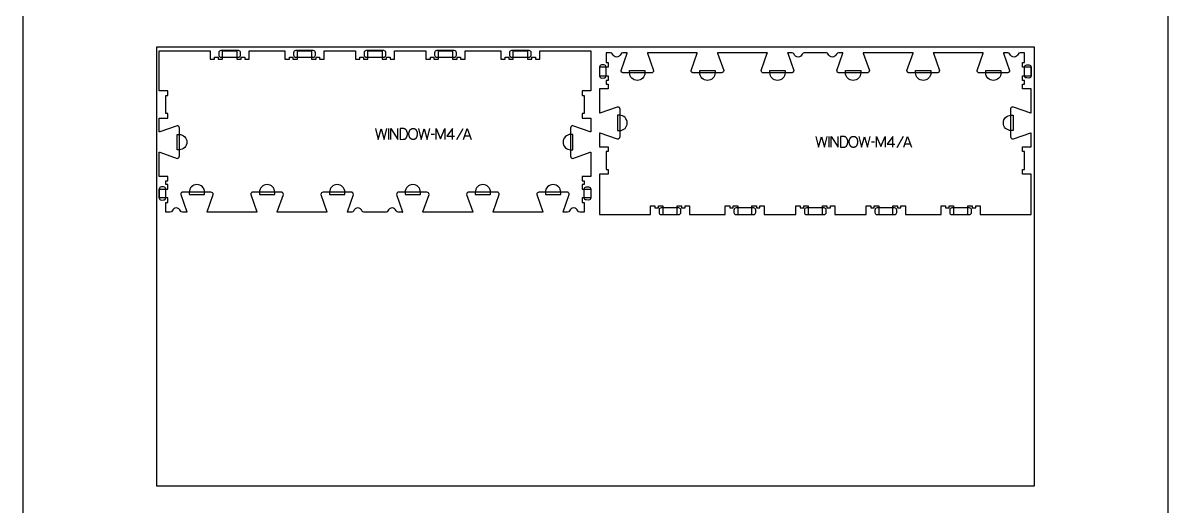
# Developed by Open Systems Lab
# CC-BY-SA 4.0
# Model space of a CAD drawing. Extents: x 0 to 4485, y 0 to 8771.
# Drawn here: x 0 to 3183, y 2387 to 3731 of the extents above; entities that cross this region are included whole.
import ezdxf

# ---------------------------------------------------------------- set-up
doc = ezdxf.new("R2010")
doc.units = 0
for name, color, linetype in [('0_SHEET_SPRUCEPLY_2440X122', 1, 'CONTINUOUS'), ('1_ANYTOOL_1MMDEEP_LABELS_S', 2, 'CONTINUOUS'), ('4_ANYTOOL_CUTTHROUGH_OUTSI', 5, 'CONTINUOUS'), ('5_ANYTOOL_HALF_MILL_9MM_IN', 3, 'CONTINUOUS'), ('DONOTCUT', 7, 'CONTINUOUS')]:
    doc.layers.add(name, color=color, linetype=linetype)

msp = doc.modelspace()

# ---------------------------------------------------------------- linework, layer by layer
at = {"layer": '0_SHEET_SPRUCEPLY_2440X122'}
msp.add_lwpolyline([(371.7, 3662.6), (371.7, 2442.6), (2811.7, 2442.6), (2811.7, 3662.6)], close=True, dxfattribs=at)
at = {"layer": '1_ANYTOOL_1MMDEEP_LABELS_S', "color": 2}
for points in [[(980, 3436.6), (987.7, 3406.6), (996.1, 3435.7), (1004.6, 3406.6), (1012.1, 3436.6)], [(1016.5, 3436.6), (1016.5, 3406.6)], [(1022.5, 3406.6), (1022.5, 3436.6), (1042.6, 3406.6), (1042.6, 3436.6)], [(1099.4, 3436.6), (1107.1, 3406.6), (1115.5, 3435.7), (1124, 3406.6), (1131.5, 3436.6)], [(1143.7, 3420.5), (1135, 3420.4)], [(1148.9, 3406.6), (1148.9, 3436.6), (1160.9, 3408.3), (1172.9, 3436.5), (1172.9, 3406.6)], [(1194.4, 3406.6), (1194.5, 3436.7), (1178.5, 3415.3)], [(1178.5, 3415.3), (1200.2, 3415.3)], [(1222.6, 3436.2), (1205.5, 3405.4)], [(1224.4, 3406.6), (1235.2, 3436.6), (1246.3, 3406.6)], [(1227.8, 3416.2), (1242.7, 3416.2)], [(2204, 3414.7), (2211.7, 3384.7), (2220.1, 3413.8), (2228.6, 3384.7), (2236.1, 3414.7)], [(2240.5, 3414.7), (2240.5, 3384.7)], [(2246.5, 3384.7), (2246.5, 3414.7), (2266.6, 3384.7), (2266.6, 3414.7)], [(2323.4, 3414.7), (2331.1, 3384.7), (2339.5, 3413.8), (2348, 3384.7), (2355.5, 3414.7)], [(2372.9, 3384.7), (2372.9, 3414.7), (2384.9, 3386.3), (2396.9, 3414.6), (2396.9, 3384.7)], [(2418.4, 3384.7), (2418.5, 3414.7), (2402.5, 3393.3)], [(2446.6, 3414.2), (2429.5, 3383.4)], [(2448.4, 3384.7), (2459.2, 3414.7), (2470.3, 3384.7)], [(2367.7, 3398.6), (2359, 3398.5)], [(2402.5, 3393.3), (2424.2, 3393.3)], [(2451.8, 3394.2), (2466.7, 3394.2)]]:
    msp.add_lwpolyline(points, dxfattribs=at)
for points in [[(1048.6, 3436.6), (1048.6, 3406.6), (1057.1, 3406.7), (1057.5, 3406.7), (1057.9, 3406.7), (1058.3, 3406.8), (1058.7, 3406.8), (1059.1, 3406.9), (1059.5, 3406.9), (1059.8, 3407), (1060.2, 3407.1), (1060.5, 3407.1), (1060.9, 3407.2), (1061.2, 3407.3), (1061.5, 3407.5), (1061.9, 3407.6), (1062, 3407.7), (1062.2, 3407.7), (1062.3, 3407.8), (1062.5, 3407.9), (1062.6, 3407.9), (1062.8, 3408), (1062.9, 3408.1), (1063.1, 3408.2), (1063.2, 3408.3), (1063.3, 3408.3), (1063.5, 3408.4), (1063.6, 3408.5), (1063.7, 3408.6), (1063.9, 3408.7), (1064, 3408.8), (1064.1, 3408.9), (1064.2, 3409), (1064.4, 3409.1), (1064.5, 3409.2), (1064.6, 3409.3), (1064.7, 3409.5), (1064.8, 3409.6), (1064.9, 3409.7), (1065.1, 3409.8), (1065.2, 3409.9), (1065.3, 3410.1), (1065.4, 3410.2), (1065.5, 3410.3), (1065.6, 3410.4), (1065.7, 3410.6), (1065.8, 3410.7), (1065.9, 3410.8), (1066, 3411.1), (1066.2, 3411.4), (1066.4, 3411.7), (1066.7, 3412.3), (1067, 3413), (1067.3, 3413.6), (1067.5, 3414.2), (1067.8, 3414.9), (1068, 3415.5), (1068.2, 3416.2), (1068.3, 3416.8), (1068.5, 3417.5), (1068.6, 3418.2), (1068.7, 3418.9), (1068.8, 3419.5), (1068.9, 3420.2), (1069, 3420.9), (1069, 3421.6), (1069, 3422.3), (1069, 3422.9), (1069, 3423.5), (1068.9, 3424.1), (1068.8, 3424.7), (1068.8, 3425.2), (1068.7, 3425.5), (1068.7, 3425.8), (1068.6, 3426.1), (1068.5, 3426.4), (1068.5, 3426.6), (1068.4, 3426.9), (1068.3, 3427.2), (1068.2, 3427.5), (1068.1, 3427.7), (1068, 3428), (1067.9, 3428.3), (1067.8, 3428.6), (1067.7, 3428.8), (1067.6, 3429.1), (1067.4, 3429.6), (1067.1, 3430.1), (1066.8, 3430.6), (1066.5, 3431.1), (1066.3, 3431.5), (1066.1, 3431.7), (1065.9, 3432), (1065.7, 3432.3), (1065.5, 3432.6), (1065.3, 3432.8), (1065.1, 3433.1), (1064.9, 3433.3), (1064.6, 3433.6), (1064.4, 3433.8), (1064.2, 3434), (1064, 3434.2), (1063.7, 3434.4), (1063.5, 3434.6), (1063.2, 3434.8), (1063, 3434.9), (1062.7, 3435.1), (1062.5, 3435.2), (1062.2, 3435.4), (1062, 3435.5), (1061.7, 3435.6), (1061.5, 3435.7), (1061.2, 3435.8), (1060.9, 3435.9), (1060.6, 3436), (1060.4, 3436.1), (1060.1, 3436.2), (1059.8, 3436.2), (1059.5, 3436.3), (1059.2, 3436.3), (1058.9, 3436.3), (1058.6, 3436.4), (1056.2, 3436.5), (1053.7, 3436.5), (1051.2, 3436.6)], [(1085.1, 3437), (1085.4, 3437), (1085.8, 3437), (1086.2, 3436.9), (1086.5, 3436.9), (1086.7, 3436.9), (1086.9, 3436.8), (1087, 3436.8), (1087.2, 3436.8), (1087.4, 3436.7), (1087.5, 3436.7), (1087.7, 3436.6), (1087.8, 3436.6), (1088, 3436.6), (1088.2, 3436.5), (1088.3, 3436.5), (1088.5, 3436.4), (1088.6, 3436.3), (1088.8, 3436.3), (1088.9, 3436.2), (1089.1, 3436.1), (1089.2, 3436.1), (1089.4, 3436), (1089.5, 3435.9), (1089.6, 3435.8), (1089.8, 3435.8), (1089.9, 3435.7), (1090, 3435.6), (1090.2, 3435.5), (1090.4, 3435.3), (1090.7, 3435.1), (1090.9, 3434.9), (1091.2, 3434.7), (1091.4, 3434.5), (1091.6, 3434.3), (1091.9, 3434), (1092.1, 3433.8), (1092.3, 3433.6), (1092.5, 3433.3), (1092.7, 3433.1), (1092.9, 3432.8), (1093.1, 3432.6), (1093.3, 3432.3), (1093.5, 3432), (1093.6, 3431.7), (1093.8, 3431.5), (1094, 3431.2), (1094.1, 3430.9), (1094.3, 3430.6), (1094.4, 3430.3), (1094.5, 3430), (1094.7, 3429.7), (1094.8, 3429.4), (1094.9, 3429), (1095, 3428.7), (1095.1, 3428.4), (1095.2, 3428.1), (1095.3, 3427.7), (1095.4, 3427.4), (1095.5, 3427.1), (1095.6, 3426.7), (1095.7, 3426), (1095.9, 3425.4), (1096, 3424.7), (1096.1, 3424), (1096.1, 3423.4), (1096.2, 3422.7), (1096.2, 3422.1), (1096.2, 3421.5), (1096.2, 3420.8), (1096.2, 3420.2), (1096.1, 3419.5), (1096, 3418.9), (1095.9, 3418.3), (1095.8, 3417.6), (1095.7, 3417), (1095.5, 3416.4), (1095.3, 3415.7), (1095.1, 3415.1), (1094.9, 3414.4), (1094.7, 3413.8), (1094.4, 3413.2), (1094.1, 3412.5), (1093.8, 3411.9), (1093.5, 3411.3), (1093.3, 3410.9), (1093.1, 3410.6), (1092.9, 3410.3), (1092.7, 3410.1), (1092.5, 3409.8), (1092.3, 3409.5), (1092.1, 3409.3), (1091.9, 3409), (1091.8, 3408.9), (1091.6, 3408.8), (1091.5, 3408.7), (1091.4, 3408.6), (1091.3, 3408.5), (1091.2, 3408.4), (1091.1, 3408.3), (1090.9, 3408.2), (1090.8, 3408.1), (1090.7, 3408), (1090.6, 3407.9), (1090.4, 3407.8), (1090.3, 3407.7), (1090.2, 3407.6), (1090, 3407.5), (1089.9, 3407.4), (1089.8, 3407.4), (1089.6, 3407.3), (1089.5, 3407.2), (1089.3, 3407.1), (1089.2, 3407.1), (1089, 3407), (1088.9, 3406.9), (1088.7, 3406.9), (1088.6, 3406.8), (1088.4, 3406.8), (1088.3, 3406.7), (1088.1, 3406.7), (1087.8, 3406.6), (1087.5, 3406.5), (1087.2, 3406.4), (1086.9, 3406.3), (1086.5, 3406.3), (1086.2, 3406.2), (1085.8, 3406.2), (1085.5, 3406.2), (1085.1, 3406.2), (1084.7, 3406.2), (1084.3, 3406.2), (1084, 3406.2), (1083.6, 3406.2), (1083.2, 3406.2), (1082.9, 3406.3), (1082.5, 3406.3), (1082.2, 3406.4), (1081.9, 3406.5), (1081.5, 3406.6), (1081.2, 3406.7), (1081, 3406.7), (1080.9, 3406.8), (1080.7, 3406.8), (1080.6, 3406.9), (1080.4, 3407), (1080.3, 3407), (1080.1, 3407.1), (1080, 3407.2), (1079.8, 3407.2), (1079.7, 3407.3), (1079.6, 3407.4), (1079.4, 3407.5), (1079.3, 3407.5), (1079.1, 3407.6), (1079, 3407.7), (1078.9, 3407.8), (1078.7, 3407.9), (1078.6, 3408), (1078.5, 3408.1), (1078.3, 3408.2), (1078.2, 3408.3), (1078.1, 3408.4), (1078, 3408.5), (1077.9, 3408.6), (1077.7, 3408.7), (1077.6, 3408.8), (1077.5, 3409), (1077.4, 3409.1), (1077.3, 3409.2), (1077.2, 3409.3), (1077, 3409.6), (1076.7, 3409.9), (1076.5, 3410.1), (1076.3, 3410.4), (1076.2, 3410.7), (1076, 3411), (1075.8, 3411.3), (1075.5, 3412), (1075.1, 3412.6), (1074.9, 3413.3), (1074.6, 3413.9), (1074.3, 3414.6), (1074.1, 3415.2), (1073.9, 3415.9), (1073.7, 3416.5), (1073.6, 3417.2), (1073.4, 3417.8), (1073.3, 3418.5), (1073.2, 3419.1), (1073.1, 3419.8), (1073.1, 3420.5), (1073, 3421.1), (1073, 3421.8), (1073, 3422.5), (1073.1, 3423.1), (1073.1, 3423.8), (1073.2, 3424.5), (1073.3, 3425.2), (1073.4, 3425.8), (1073.6, 3426.5), (1073.8, 3427.1), (1073.9, 3427.8), (1074.2, 3428.4), (1074.4, 3429.1), (1074.7, 3429.7), (1074.9, 3430.3), (1075.2, 3430.9), (1075.6, 3431.5), (1075.9, 3432.2), (1076.1, 3432.4), (1076.3, 3432.7), (1076.5, 3433), (1076.7, 3433.3), (1076.9, 3433.5), (1077.1, 3433.8), (1077.4, 3434), (1077.6, 3434.3), (1077.7, 3434.4), (1077.8, 3434.5), (1077.9, 3434.6), (1078.1, 3434.7), (1078.2, 3434.8), (1078.3, 3434.9), (1078.4, 3435), (1078.6, 3435.1), (1078.7, 3435.2), (1078.8, 3435.3), (1079, 3435.4), (1079.1, 3435.4), (1079.2, 3435.5), (1079.4, 3435.6), (1079.5, 3435.7), (1079.7, 3435.8), (1079.8, 3435.8), (1079.9, 3435.9), (1080.2, 3436.1), (1080.5, 3436.2), (1080.9, 3436.3), (1081.2, 3436.4), (1081.5, 3436.5), (1081.8, 3436.6), (1082.2, 3436.7), (1082.5, 3436.7), (1082.8, 3436.8), (1083.2, 3436.9), (1083.6, 3436.9), (1083.9, 3436.9), (1084.3, 3437), (1084.7, 3437)], [(2272.6, 3414.7), (2272.6, 3384.7), (2281.1, 3384.8), (2281.5, 3384.8), (2281.9, 3384.8), (2282.3, 3384.8), (2282.7, 3384.9), (2283.1, 3384.9), (2283.5, 3385), (2283.8, 3385), (2284.2, 3385.1), (2284.5, 3385.2), (2284.9, 3385.3), (2285.2, 3385.4), (2285.5, 3385.5), (2285.9, 3385.6), (2286, 3385.7), (2286.2, 3385.8), (2286.3, 3385.8), (2286.5, 3385.9), (2286.6, 3386), (2286.8, 3386.1), (2286.9, 3386.1), (2287.1, 3386.2), (2287.2, 3386.3), (2287.3, 3386.4), (2287.5, 3386.5), (2287.6, 3386.6), (2287.7, 3386.7), (2287.9, 3386.8), (2288, 3386.9), (2288.1, 3387), (2288.2, 3387.1), (2288.4, 3387.2), (2288.5, 3387.3), (2288.6, 3387.4), (2288.7, 3387.5), (2288.8, 3387.6), (2288.9, 3387.7), (2289.1, 3387.9), (2289.2, 3388), (2289.3, 3388.1), (2289.4, 3388.2), (2289.5, 3388.4), (2289.6, 3388.5), (2289.7, 3388.6), (2289.8, 3388.8), (2289.9, 3388.9), (2290, 3389.2), (2290.2, 3389.5), (2290.4, 3389.8), (2290.7, 3390.4), (2291, 3391), (2291.3, 3391.7), (2291.5, 3392.3), (2291.8, 3392.9), (2292, 3393.6), (2292.2, 3394.2), (2292.3, 3394.9), (2292.5, 3395.6), (2292.6, 3396.2), (2292.7, 3396.9), (2292.8, 3397.6), (2292.9, 3398.3), (2293, 3399), (2293, 3399.7), (2293, 3400.4), (2293, 3401), (2293, 3401.6), (2292.9, 3402.1), (2292.8, 3402.7), (2292.8, 3403.3), (2292.7, 3403.6), (2292.7, 3403.9), (2292.6, 3404.1), (2292.5, 3404.4), (2292.5, 3404.7), (2292.4, 3405), (2292.3, 3405.2), (2292.2, 3405.5), (2292.1, 3405.8), (2292, 3406.1), (2291.9, 3406.3), (2291.8, 3406.6), (2291.7, 3406.9), (2291.6, 3407.1), (2291.4, 3407.7), (2291.1, 3408.2), (2290.8, 3408.7), (2290.5, 3409.2), (2290.3, 3409.5), (2290.1, 3409.8), (2289.9, 3410.1), (2289.7, 3410.4), (2289.5, 3410.6), (2289.3, 3410.9), (2289.1, 3411.1), (2288.9, 3411.4), (2288.6, 3411.6), (2288.4, 3411.8), (2288.2, 3412.1), (2288, 3412.3), (2287.7, 3412.5), (2287.5, 3412.6), (2287.2, 3412.8), (2287, 3413), (2286.7, 3413.1), (2286.5, 3413.3), (2286.2, 3413.4), (2286, 3413.6), (2285.7, 3413.7), (2285.5, 3413.8), (2285.2, 3413.9), (2284.9, 3414), (2284.6, 3414.1), (2284.4, 3414.1), (2284.1, 3414.2), (2283.8, 3414.3), (2283.5, 3414.3), (2283.2, 3414.4), (2282.9, 3414.4), (2282.6, 3414.4), (2280.2, 3414.5), (2277.7, 3414.6), (2275.2, 3414.6)], [(2309.1, 3415), (2309.4, 3415), (2309.8, 3415), (2310.2, 3415), (2310.5, 3414.9), (2310.7, 3414.9), (2310.9, 3414.9), (2311, 3414.8), (2311.2, 3414.8), (2311.4, 3414.8), (2311.5, 3414.7), (2311.7, 3414.7), (2311.8, 3414.7), (2312, 3414.6), (2312.2, 3414.6), (2312.3, 3414.5), (2312.5, 3414.4), (2312.6, 3414.4), (2312.8, 3414.3), (2312.9, 3414.3), (2313.1, 3414.2), (2313.2, 3414.1), (2313.4, 3414), (2313.5, 3414), (2313.6, 3413.9), (2313.8, 3413.8), (2313.9, 3413.7), (2314, 3413.6), (2314.2, 3413.5), (2314.4, 3413.4), (2314.7, 3413.2), (2314.9, 3413), (2315.2, 3412.8), (2315.4, 3412.5), (2315.6, 3412.3), (2315.9, 3412.1), (2316.1, 3411.9), (2316.3, 3411.6), (2316.5, 3411.4), (2316.7, 3411.1), (2316.9, 3410.9), (2317.1, 3410.6), (2317.3, 3410.4), (2317.5, 3410.1), (2317.6, 3409.8), (2317.8, 3409.5), (2318, 3409.2), (2318.1, 3408.9), (2318.3, 3408.6), (2318.4, 3408.3), (2318.5, 3408), (2318.7, 3407.7), (2318.8, 3407.4), (2318.9, 3407.1), (2319, 3406.8), (2319.1, 3406.4), (2319.2, 3406.1), (2319.3, 3405.8), (2319.4, 3405.5), (2319.5, 3405.1), (2319.6, 3404.8), (2319.7, 3404.1), (2319.9, 3403.4), (2320, 3402.8), (2320.1, 3402.1), (2320.1, 3401.4), (2320.2, 3400.8), (2320.2, 3400.1), (2320.2, 3399.5), (2320.2, 3398.9), (2320.2, 3398.2), (2320.1, 3397.6), (2320, 3397), (2319.9, 3396.3), (2319.8, 3395.7), (2319.7, 3395), (2319.5, 3394.4), (2319.3, 3393.8), (2319.1, 3393.1), (2318.9, 3392.5), (2318.7, 3391.9), (2318.4, 3391.2), (2318.1, 3390.6), (2317.8, 3389.9), (2317.5, 3389.3), (2317.3, 3389), (2317.1, 3388.7), (2316.9, 3388.4), (2316.7, 3388.1), (2316.5, 3387.8), (2316.3, 3387.6), (2316.1, 3387.3), (2315.9, 3387.1), (2315.8, 3387), (2315.6, 3386.8), (2315.5, 3386.7), (2315.4, 3386.6), (2315.3, 3386.5), (2315.2, 3386.4), (2315.1, 3386.3), (2314.9, 3386.2), (2314.8, 3386.1), (2314.7, 3386), (2314.6, 3385.9), (2314.4, 3385.8), (2314.3, 3385.7), (2314.2, 3385.6), (2314, 3385.6), (2313.9, 3385.5), (2313.8, 3385.4), (2313.6, 3385.3), (2313.5, 3385.3), (2313.3, 3385.2), (2313.2, 3385.1), (2313, 3385.1), (2312.9, 3385), (2312.7, 3384.9), (2312.6, 3384.9), (2312.4, 3384.8), (2312.3, 3384.8), (2312.1, 3384.7), (2311.8, 3384.6), (2311.5, 3384.5), (2311.2, 3384.5), (2310.9, 3384.4), (2310.5, 3384.3), (2310.2, 3384.3), (2309.8, 3384.3), (2309.5, 3384.2), (2309.1, 3384.2), (2308.7, 3384.2), (2308.3, 3384.2), (2308, 3384.2), (2307.6, 3384.3), (2307.2, 3384.3), (2306.9, 3384.3), (2306.5, 3384.4), (2306.2, 3384.5), (2305.9, 3384.5), (2305.5, 3384.6), (2305.2, 3384.7), (2305, 3384.8), (2304.9, 3384.8), (2304.7, 3384.9), (2304.6, 3384.9), (2304.4, 3385), (2304.3, 3385.1), (2304.1, 3385.1), (2304, 3385.2), (2303.8, 3385.3), (2303.7, 3385.3), (2303.6, 3385.4), (2303.4, 3385.5), (2303.3, 3385.6), (2303.1, 3385.7), (2303, 3385.8), (2302.9, 3385.9), (2302.7, 3385.9), (2302.6, 3386), (2302.5, 3386.1), (2302.3, 3386.2), (2302.2, 3386.3), (2302.1, 3386.4), (2302, 3386.6), (2301.9, 3386.7), (2301.7, 3386.8), (2301.6, 3386.9), (2301.5, 3387), (2301.4, 3387.1), (2301.3, 3387.2), (2301.2, 3387.4), (2301, 3387.6), (2300.7, 3387.9), (2300.5, 3388.2), (2300.3, 3388.5), (2300.2, 3388.8), (2300, 3389.1), (2299.8, 3389.4), (2299.5, 3390), (2299.1, 3390.7), (2298.9, 3391.3), (2298.6, 3392), (2298.3, 3392.6), (2298.1, 3393.3), (2297.9, 3393.9), (2297.7, 3394.6), (2297.6, 3395.2), (2297.4, 3395.9), (2297.3, 3396.5), (2297.2, 3397.2), (2297.1, 3397.9), (2297.1, 3398.5), (2297, 3399.2), (2297, 3399.8), (2297, 3400.5), (2297.1, 3401.2), (2297.1, 3401.9), (2297.2, 3402.5), (2297.3, 3403.2), (2297.4, 3403.9), (2297.6, 3404.5), (2297.8, 3405.2), (2297.9, 3405.8), (2298.2, 3406.5), (2298.4, 3407.1), (2298.7, 3407.7), (2298.9, 3408.4), (2299.2, 3409), (2299.6, 3409.6), (2299.9, 3410.2), (2300.1, 3410.5), (2300.3, 3410.8), (2300.5, 3411.1), (2300.7, 3411.3), (2300.9, 3411.6), (2301.1, 3411.8), (2301.4, 3412.1), (2301.6, 3412.3), (2301.7, 3412.4), (2301.8, 3412.5), (2301.9, 3412.6), (2302.1, 3412.7), (2302.2, 3412.8), (2302.3, 3412.9), (2302.4, 3413), (2302.6, 3413.1), (2302.7, 3413.2), (2302.8, 3413.3), (2303, 3413.4), (2303.1, 3413.5), (2303.2, 3413.6), (2303.4, 3413.7), (2303.5, 3413.7), (2303.7, 3413.8), (2303.8, 3413.9), (2303.9, 3414), (2304.2, 3414.1), (2304.5, 3414.2), (2304.9, 3414.3), (2305.2, 3414.5), (2305.5, 3414.6), (2305.8, 3414.6), (2306.2, 3414.7), (2306.5, 3414.8), (2306.8, 3414.9), (2307.2, 3414.9), (2307.6, 3414.9), (2307.9, 3415), (2308.3, 3415), (2308.7, 3415)]]:
    msp.add_lwpolyline(points, close=True, dxfattribs=at)
at = {"layer": '4_ANYTOOL_CUTTHROUGH_OUTSI', "color": 5}
for points in [[(1548, 3203.7, -0.317837), (1542.6, 3207.6, 0.707107), (1519.5, 3207.6, -0.317837), (1514.1, 3203.7), (1501.7, 3203.7, -0.061485), (1501.9, 3205.1), (1518.9, 3253.5), (1518.9, 3253.5), (1518.9, 3253.5, 0.198912), (1517, 3257.9), (1516.9, 3258), (1516.8, 3258.1), (1516.7, 3258.2), (1516.6, 3258.3), (1516.5, 3258.4), (1516.3, 3258.5), (1516.2, 3258.6), (1516.1, 3258.7), (1516, 3258.8), (1515.8, 3258.9), (1515.7, 3258.9), (1515.6, 3259), (1515.4, 3259.1), (1515.3, 3259.1), (1515.1, 3259.2), (1515, 3259.3), (1514.8, 3259.3), (1514.7, 3259.4), (1514.6, 3259.4), (1514.4, 3259.5), (1514.3, 3259.5), (1514.1, 3259.6), (1514, 3259.6), (1513.8, 3259.6), (1513.7, 3259.7), (1513.5, 3259.7), (1513.4, 3259.7), (1513.2, 3259.7), (1513.1, 3259.7), (1512.9, 3259.7), (1512.8, 3259.7), (1512.6, 3259.7), (1434.6, 3259.7, 0.414214), (1428.4, 3253.5), (1428.4, 3253.5), (1428.4, 3253.4), (1445.3, 3205.1), (1445.3, 3205.1, -0.061485), (1445.5, 3203.7), (1306.8, 3203.7, -0.061485), (1307, 3205.1), (1324, 3253.5), (1324, 3253.5), (1324, 3253.5, 0.198912), (1322.1, 3257.9), (1322, 3258), (1321.9, 3258.1), (1321.8, 3258.2), (1321.7, 3258.3), (1321.6, 3258.4), (1321.4, 3258.5), (1321.3, 3258.6), (1321.2, 3258.7), (1321.1, 3258.8), (1320.9, 3258.9), (1320.8, 3258.9), (1320.7, 3259), (1320.5, 3259.1), (1320.4, 3259.1), (1320.2, 3259.2), (1320.1, 3259.3), (1319.9, 3259.3), (1319.8, 3259.4), (1319.7, 3259.4), (1319.5, 3259.5), (1319.4, 3259.5), (1319.2, 3259.6), (1319.1, 3259.6), (1318.9, 3259.6), (1318.8, 3259.7), (1318.6, 3259.7), (1318.5, 3259.7), (1318.3, 3259.7), (1318.2, 3259.7), (1318, 3259.7), (1317.9, 3259.7), (1317.7, 3259.7), (1239.7, 3259.7), (1239.6, 3259.7), (1239.4, 3259.7), (1239.3, 3259.7), (1239.1, 3259.7), (1238.9, 3259.7), (1238.8, 3259.7), (1238.6, 3259.7), (1238.5, 3259.6), (1238.3, 3259.6), (1238.2, 3259.6), (1238, 3259.5), (1237.9, 3259.5), (1237.7, 3259.4), (1237.6, 3259.4), (1237.5, 3259.3), (1237.3, 3259.3), (1237.2, 3259.2), (1237, 3259.1), (1236.9, 3259.1), (1236.7, 3259), (1236.6, 3258.9), (1236.5, 3258.9), (1236.3, 3258.8), (1236.2, 3258.7), (1236.1, 3258.6), (1236, 3258.5), (1235.8, 3258.4), (1235.7, 3258.3), (1235.6, 3258.2), (1235.5, 3258.1), (1235.4, 3258), (1235.3, 3257.9, 0.198912), (1233.5, 3253.5), (1233.5, 3253.5), (1233.5, 3253.4), (1250.4, 3205.1), (1250.4, 3205.1, -0.061485), (1250.6, 3203.7), (1111.9, 3203.7, -0.061485), (1112.1, 3205.1), (1129.1, 3253.5), (1129.1, 3253.5), (1129.1, 3253.5, 0.414214), (1122.8, 3259.7), (1044.8, 3259.7), (1044.7, 3259.7), (1044.5, 3259.7), (1044.4, 3259.7), (1044.2, 3259.7), (1044, 3259.7), (1043.9, 3259.7), (1043.7, 3259.7), (1043.6, 3259.6), (1043.4, 3259.6), (1043.3, 3259.6), (1043.1, 3259.5), (1043, 3259.5), (1042.8, 3259.4), (1042.7, 3259.4), (1042.6, 3259.3), (1042.4, 3259.3), (1042.3, 3259.2), (1042.1, 3259.1), (1042, 3259.1), (1041.8, 3259), (1041.7, 3258.9), (1041.6, 3258.9), (1041.4, 3258.8), (1041.3, 3258.7), (1041.2, 3258.6), (1041.1, 3258.5), (1040.9, 3258.4), (1040.8, 3258.3), (1040.7, 3258.2), (1040.6, 3258.1), (1040.5, 3258), (1040.4, 3257.9, 0.198912), (1038.6, 3253.5), (1038.6, 3253.5), (1038.6, 3253.4), (1055.5, 3205.1), (1055.5, 3205.1, -0.061485), (1055.7, 3203.7), (1043.3, 3203.7, -0.317837), (1037.9, 3207.6, 0.707107), (1014.8, 3207.6, -0.317837), (1009.4, 3203.7), (948, 3203.7, -0.317837), (942.6, 3207.6, 0.707107), (919.5, 3207.6, -0.317837), (914.1, 3203.7), (901.7, 3203.7, -0.061485), (901.9, 3205.1), (918.9, 3253.5), (918.9, 3253.5), (918.9, 3253.5, 0.198912), (917, 3257.9), (916.9, 3258), (916.8, 3258.1), (916.7, 3258.2), (916.6, 3258.3), (916.5, 3258.4), (916.3, 3258.5), (916.2, 3258.6), (916.1, 3258.7), (916, 3258.8), (915.8, 3258.9), (915.7, 3258.9), (915.6, 3259), (915.4, 3259.1), (915.3, 3259.1), (915.1, 3259.2), (915, 3259.3), (914.8, 3259.3), (914.7, 3259.4), (914.6, 3259.4), (914.4, 3259.5), (914.3, 3259.5), (914.1, 3259.6), (914, 3259.6), (913.8, 3259.6), (913.7, 3259.7), (913.5, 3259.7), (913.4, 3259.7), (913.2, 3259.7), (913.1, 3259.7), (912.9, 3259.7), (912.8, 3259.7), (912.6, 3259.7), (834.6, 3259.7, 0.414214), (828.4, 3253.5), (828.4, 3253.5), (828.4, 3253.4), (845.3, 3205.1), (845.3, 3205.1, -0.061485), (845.5, 3203.7), (706.8, 3203.7, -0.061485), (707, 3205.1), (724, 3253.5), (724, 3253.5), (724, 3253.5, 0.198912), (722.1, 3257.9), (722, 3258), (721.9, 3258.1), (721.8, 3258.2), (721.7, 3258.3), (721.6, 3258.4), (721.4, 3258.5), (721.3, 3258.6), (721.2, 3258.7), (721.1, 3258.8), (720.9, 3258.9), (720.8, 3258.9), (720.7, 3259), (720.5, 3259.1), (720.4, 3259.1), (720.2, 3259.2), (720.1, 3259.3), (719.9, 3259.3), (719.8, 3259.4), (719.7, 3259.4), (719.5, 3259.5), (719.4, 3259.5), (719.2, 3259.6), (719.1, 3259.6), (718.9, 3259.6), (718.8, 3259.7), (718.6, 3259.7), (718.5, 3259.7), (718.3, 3259.7), (718.2, 3259.7), (718, 3259.7), (717.9, 3259.7), (717.7, 3259.7), (639.7, 3259.7), (639.6, 3259.7), (639.4, 3259.7), (639.3, 3259.7), (639.1, 3259.7), (638.9, 3259.7), (638.8, 3259.7), (638.6, 3259.7), (638.5, 3259.6), (638.3, 3259.6), (638.2, 3259.6), (638, 3259.5), (637.9, 3259.5), (637.7, 3259.4), (637.6, 3259.4), (637.5, 3259.3), (637.3, 3259.3), (637.2, 3259.2), (637, 3259.1), (636.9, 3259.1), (636.7, 3259), (636.6, 3258.9), (636.5, 3258.9), (636.3, 3258.8), (636.2, 3258.7), (636.1, 3258.6), (636, 3258.5), (635.8, 3258.4), (635.7, 3258.3), (635.6, 3258.2), (635.5, 3258.1), (635.4, 3258), (635.3, 3257.9, 0.198912), (633.5, 3253.5), (633.5, 3253.5), (633.5, 3253.4), (650.4, 3205.1), (650.4, 3205.1, -0.061485), (650.6, 3203.7), (511.9, 3203.7, -0.061485), (512.1, 3205.1), (529.1, 3253.5), (529.1, 3253.5), (529.1, 3253.5, 0.414214), (522.8, 3259.7), (444.8, 3259.7), (444.7, 3259.7), (444.5, 3259.7), (444.4, 3259.7), (444.2, 3259.7), (444, 3259.7), (443.9, 3259.7), (443.7, 3259.7), (443.6, 3259.6), (443.4, 3259.6), (443.3, 3259.6), (443.1, 3259.5), (443, 3259.5), (442.8, 3259.4), (442.7, 3259.4), (442.6, 3259.3), (442.4, 3259.3), (442.3, 3259.2), (442.1, 3259.1), (442, 3259.1), (441.8, 3259), (441.7, 3258.9), (441.6, 3258.9), (441.4, 3258.8), (441.3, 3258.7), (441.2, 3258.6), (441.1, 3258.5), (440.9, 3258.4), (440.8, 3258.3), (440.7, 3258.2), (440.6, 3258.1), (440.5, 3258), (440.4, 3257.9, 0.198912), (438.6, 3253.5), (438.6, 3253.5), (438.6, 3253.4), (455.5, 3205.1), (455.5, 3205.1, -0.061485), (455.7, 3203.7), (443.3, 3203.7, -0.317837), (437.9, 3207.6, 0.707107), (414.8, 3207.6, -0.317837), (409.4, 3203.7), (397, 3203.7), (397, 3231.2), (403, 3231.2), (403, 3243.7), (379, 3243.7), (379, 3268.2), (403, 3268.2), (403, 3280.7), (397, 3280.7), (397, 3291.2), (403, 3291.2), (403, 3303.7), (379, 3303.7), (379, 3370.9), (379, 3370.9, -0.061485), (380.3, 3370.7), (428.7, 3353.8), (428.7, 3353.8), (428.7, 3353.8, 0.198912), (433.1, 3355.6), (433.2, 3355.7), (433.3, 3355.8), (433.4, 3356), (433.5, 3356.1), (433.6, 3356.2), (433.7, 3356.3), (433.8, 3356.4), (433.9, 3356.6), (434, 3356.7), (434.1, 3356.8), (434.1, 3357), (434.2, 3357.1), (434.3, 3357.2), (434.4, 3357.4), (434.4, 3357.5), (434.5, 3357.7), (434.5, 3357.8), (434.6, 3357.9), (434.6, 3358.1), (434.7, 3358.2), (434.7, 3358.4), (434.8, 3358.5), (434.8, 3358.7), (434.8, 3358.8), (434.9, 3359), (434.9, 3359.1), (434.9, 3359.3), (434.9, 3359.4), (434.9, 3359.6), (434.9, 3359.7), (435, 3359.9), (435, 3360), (435, 3438, 0.414214), (428.7, 3444.3), (428.7, 3444.3), (428.6, 3444.3), (380.3, 3427.4), (380.3, 3427.4, -0.061485), (379, 3427.1), (379, 3465.7), (403, 3465.7), (403, 3478.2), (397, 3478.2), (397, 3528.7), (403, 3528.7), (403, 3541.2), (379, 3541.2), (379, 3653.2), (520.5, 3653.2), (520.5, 3629.2), (533, 3629.2), (533, 3635.2), (542.5, 3635.2), (542.5, 3629.2), (555, 3629.2), (555, 3653.2), (594.5, 3653.2), (594.5, 3629.2), (607, 3629.2), (607, 3635.2), (616.5, 3635.2), (616.5, 3629.2), (629, 3629.2), (629, 3653.2), (728.5, 3653.2), (728.5, 3629.2), (741, 3629.2), (741, 3635.2), (750.5, 3635.2), (750.5, 3629.2), (763, 3629.2), (763, 3653.2), (802.5, 3653.2), (802.5, 3629.2), (815, 3629.2), (815, 3635.2), (824.5, 3635.2), (824.5, 3629.2), (837, 3629.2), (837, 3653.2), (924.5, 3653.2), (924.5, 3629.2), (937, 3629.2), (937, 3635.2), (946.5, 3635.2), (946.5, 3629.2), (959, 3629.2), (959, 3653.2), (998.5, 3653.2), (998.5, 3629.2), (1011, 3629.2), (1011, 3635.2), (1020.5, 3635.2), (1020.5, 3629.2), (1033, 3629.2), (1033, 3653.2), (1120.5, 3653.2), (1120.5, 3629.2), (1133, 3629.2), (1133, 3635.2), (1142.5, 3635.2), (1142.5, 3629.2), (1155, 3629.2), (1155, 3653.2), (1194.5, 3653.2), (1194.5, 3629.2), (1207, 3629.2), (1207, 3635.2), (1216.5, 3635.2), (1216.5, 3629.2), (1229, 3629.2), (1229, 3653.2), (1328.5, 3653.2), (1328.5, 3629.2), (1341, 3629.2), (1341, 3635.2), (1350.5, 3635.2), (1350.5, 3629.2), (1363, 3629.2), (1363, 3653.2), (1402.5, 3653.2), (1402.5, 3629.2), (1415, 3629.2), (1415, 3635.2), (1424.5, 3635.2), (1424.5, 3629.2), (1437, 3629.2), (1437, 3653.2), (1578.5, 3653.2), (1578.5, 3541.2), (1554.5, 3541.2), (1554.5, 3528.7), (1560.5, 3528.7), (1560.5, 3478.2), (1554.5, 3478.2), (1554.5, 3465.7), (1578.5, 3465.7), (1578.5, 3427.1), (1578.5, 3427.1, -0.061485), (1577.1, 3427.4), (1528.7, 3444.3), (1528.7, 3444.3), (1528.7, 3444.3, 0.414214), (1522.5, 3438), (1522.5, 3360), (1522.5, 3359.9), (1522.5, 3359.7), (1522.5, 3359.6), (1522.5, 3359.4), (1522.5, 3359.3), (1522.5, 3359.1), (1522.5, 3359), (1522.6, 3358.8), (1522.6, 3358.7), (1522.6, 3358.5), (1522.7, 3358.4), (1522.7, 3358.2), (1522.8, 3358.1), (1522.8, 3357.9), (1522.9, 3357.8), (1522.9, 3357.7), (1523, 3357.5), (1523.1, 3357.4), (1523.1, 3357.2), (1523.2, 3357.1), (1523.3, 3357), (1523.3, 3356.8), (1523.4, 3356.7), (1523.5, 3356.6), (1523.6, 3356.4), (1523.7, 3356.3), (1523.8, 3356.2), (1523.9, 3356.1), (1524, 3356), (1524.1, 3355.8), (1524.2, 3355.7), (1524.3, 3355.6, 0.198912), (1528.7, 3353.8), (1528.7, 3353.8), (1528.8, 3353.8), (1577.1, 3370.7), (1577.1, 3370.7, -0.061485), (1578.5, 3370.9), (1578.5, 3353.5), (1578.5, 3303.7), (1554.5, 3303.7), (1554.5, 3291.2), (1560.5, 3291.2), (1560.5, 3280.7), (1554.5, 3280.7), (1554.5, 3268.2), (1578.5, 3268.2), (1578.5, 3243.7), (1554.5, 3243.7), (1554.5, 3231.2), (1560.5, 3231.2), (1560.5, 3203.7), (1548, 3203.7)], [(2772, 3647.6, 0.317837), (2766.6, 3643.7, -0.317837), (2755.1, 3635.6, -0.317837), (2743.5, 3643.7, 0.317837), (2738.1, 3647.6), (2725.7, 3647.6, 0.061485), (2725.9, 3646.2), (2742.9, 3597.9), (2742.9, 3597.8), (2742.9, 3597.8, -0.198912), (2741, 3593.4), (2740.9, 3593.3), (2740.8, 3593.2), (2740.7, 3593.1), (2740.6, 3593), (2740.5, 3592.9), (2740.3, 3592.8), (2740.2, 3592.7), (2740.1, 3592.6), (2740, 3592.5), (2739.8, 3592.5), (2739.7, 3592.4), (2739.6, 3592.3), (2739.4, 3592.2), (2739.3, 3592.2), (2739.1, 3592.1), (2739, 3592), (2738.8, 3592), (2738.7, 3591.9), (2738.6, 3591.9), (2738.4, 3591.8), (2738.3, 3591.8), (2738.1, 3591.7), (2738, 3591.7), (2737.8, 3591.7), (2737.7, 3591.7), (2737.5, 3591.6), (2737.4, 3591.6), (2737.2, 3591.6), (2737.1, 3591.6), (2736.9, 3591.6), (2736.8, 3591.6), (2736.6, 3591.6), (2658.6, 3591.6, -0.414214), (2652.4, 3597.8), (2652.4, 3597.9), (2652.4, 3597.9), (2669.3, 3646.2), (2669.3, 3646.2, 0.061485), (2669.5, 3647.6), (2530.8, 3647.6, 0.061485), (2531, 3646.2), (2548, 3597.9), (2548, 3597.8), (2548, 3597.8, -0.198912), (2546.1, 3593.4), (2546, 3593.3), (2545.9, 3593.2), (2545.8, 3593.1), (2545.7, 3593), (2545.6, 3592.9), (2545.4, 3592.8), (2545.3, 3592.7), (2545.2, 3592.6), (2545.1, 3592.5), (2544.9, 3592.5), (2544.8, 3592.4), (2544.7, 3592.3), (2544.5, 3592.2), (2544.4, 3592.2), (2544.2, 3592.1), (2544.1, 3592), (2543.9, 3592), (2543.8, 3591.9), (2543.7, 3591.9), (2543.5, 3591.8), (2543.4, 3591.8), (2543.2, 3591.7), (2543.1, 3591.7), (2542.9, 3591.7), (2542.8, 3591.7), (2542.6, 3591.6), (2542.5, 3591.6), (2542.3, 3591.6), (2542.2, 3591.6), (2542, 3591.6), (2541.9, 3591.6), (2541.7, 3591.6), (2463.7, 3591.6), (2463.6, 3591.6), (2463.4, 3591.6), (2463.3, 3591.6), (2463.1, 3591.6), (2462.9, 3591.6), (2462.8, 3591.6), (2462.6, 3591.7), (2462.5, 3591.7), (2462.3, 3591.7), (2462.2, 3591.7), (2462, 3591.8), (2461.9, 3591.8), (2461.7, 3591.9), (2461.6, 3591.9), (2461.5, 3592), (2461.3, 3592), (2461.2, 3592.1), (2461, 3592.2), (2460.9, 3592.2), (2460.7, 3592.3), (2460.6, 3592.4), (2460.5, 3592.5), (2460.3, 3592.5), (2460.2, 3592.6), (2460.1, 3592.7), (2460, 3592.8), (2459.8, 3592.9), (2459.7, 3593), (2459.6, 3593.1), (2459.5, 3593.2), (2459.4, 3593.3), (2459.3, 3593.4, -0.198912), (2457.5, 3597.8), (2457.5, 3597.9), (2457.5, 3597.9), (2474.4, 3646.2), (2474.4, 3646.2, 0.061485), (2474.6, 3647.6), (2335.9, 3647.6, 0.061485), (2336.1, 3646.2), (2353.1, 3597.9), (2353.1, 3597.8), (2353.1, 3597.8, -0.414214), (2346.8, 3591.6), (2268.8, 3591.6), (2268.7, 3591.6), (2268.5, 3591.6), (2268.4, 3591.6), (2268.2, 3591.6), (2268, 3591.6), (2267.9, 3591.6), (2267.7, 3591.7), (2267.6, 3591.7), (2267.4, 3591.7), (2267.3, 3591.7), (2267.1, 3591.8), (2267, 3591.8), (2266.8, 3591.9), (2266.7, 3591.9), (2266.6, 3592), (2266.4, 3592), (2266.3, 3592.1), (2266.1, 3592.2), (2266, 3592.2), (2265.8, 3592.3), (2265.7, 3592.4), (2265.6, 3592.5), (2265.4, 3592.5), (2265.3, 3592.6), (2265.2, 3592.7), (2265.1, 3592.8), (2264.9, 3592.9), (2264.8, 3593), (2264.7, 3593.1), (2264.6, 3593.2), (2264.5, 3593.3), (2264.4, 3593.4, -0.198912), (2262.6, 3597.8), (2262.6, 3597.9), (2262.6, 3597.9), (2279.5, 3646.2), (2279.5, 3646.2, 0.061485), (2279.7, 3647.6), (2267.3, 3647.6, 0.317837), (2261.9, 3643.7, -0.707107), (2238.8, 3643.7, 0.317837), (2233.4, 3647.6), (2172, 3647.6, 0.317837), (2166.6, 3643.7, -0.707107), (2143.5, 3643.7, 0.317837), (2138.1, 3647.6), (2125.7, 3647.6, 0.061485), (2125.9, 3646.2), (2142.9, 3597.9), (2142.9, 3597.8), (2142.9, 3597.8, -0.198912), (2141, 3593.4), (2140.9, 3593.3), (2140.8, 3593.2), (2140.7, 3593.1), (2140.6, 3593), (2140.5, 3592.9), (2140.3, 3592.8), (2140.2, 3592.7), (2140.1, 3592.6), (2140, 3592.5), (2139.8, 3592.5), (2139.7, 3592.4), (2139.6, 3592.3), (2139.4, 3592.2), (2139.3, 3592.2), (2139.1, 3592.1), (2139, 3592), (2138.8, 3592), (2138.7, 3591.9), (2138.6, 3591.9), (2138.4, 3591.8), (2138.3, 3591.8), (2138.1, 3591.7), (2138, 3591.7), (2137.8, 3591.7), (2137.7, 3591.7), (2137.5, 3591.6), (2137.4, 3591.6), (2137.2, 3591.6), (2137.1, 3591.6), (2136.9, 3591.6), (2136.8, 3591.6), (2136.6, 3591.6), (2058.6, 3591.6, -0.414214), (2052.4, 3597.8), (2052.4, 3597.9), (2052.4, 3597.9), (2069.3, 3646.2), (2069.3, 3646.2, 0.061485), (2069.5, 3647.6), (1930.8, 3647.6, 0.061485), (1931, 3646.2), (1948, 3597.9), (1948, 3597.8), (1948, 3597.8, -0.198912), (1946.1, 3593.4), (1946, 3593.3), (1945.9, 3593.2), (1945.8, 3593.1), (1945.7, 3593), (1945.6, 3592.9), (1945.4, 3592.8), (1945.3, 3592.7), (1945.2, 3592.6), (1945.1, 3592.5), (1944.9, 3592.5), (1944.8, 3592.4), (1944.7, 3592.3), (1944.5, 3592.2), (1944.4, 3592.2), (1944.2, 3592.1), (1944.1, 3592), (1943.9, 3592), (1943.8, 3591.9), (1943.7, 3591.9), (1943.5, 3591.8), (1943.4, 3591.8), (1943.2, 3591.7), (1943.1, 3591.7), (1942.9, 3591.7), (1942.8, 3591.7), (1942.6, 3591.6), (1942.5, 3591.6), (1942.3, 3591.6), (1942.2, 3591.6), (1942, 3591.6), (1941.9, 3591.6), (1941.7, 3591.6), (1863.7, 3591.6), (1863.6, 3591.6), (1863.4, 3591.6), (1863.3, 3591.6), (1863.1, 3591.6), (1862.9, 3591.6), (1862.8, 3591.6), (1862.6, 3591.7), (1862.5, 3591.7), (1862.3, 3591.7), (1862.2, 3591.7), (1862, 3591.8), (1861.9, 3591.8), (1861.7, 3591.9), (1861.6, 3591.9), (1861.5, 3592), (1861.3, 3592), (1861.2, 3592.1), (1861, 3592.2), (1860.9, 3592.2), (1860.7, 3592.3), (1860.6, 3592.4), (1860.5, 3592.5), (1860.3, 3592.5), (1860.2, 3592.6), (1860.1, 3592.7), (1860, 3592.8), (1859.8, 3592.9), (1859.7, 3593), (1859.6, 3593.1), (1859.5, 3593.2), (1859.4, 3593.3), (1859.3, 3593.4, -0.198912), (1857.5, 3597.8), (1857.5, 3597.9), (1857.5, 3597.9), (1874.4, 3646.2), (1874.4, 3646.2, 0.061485), (1874.6, 3647.6), (1735.9, 3647.6, 0.061485), (1736.1, 3646.2), (1753.1, 3597.9), (1753.1, 3597.8), (1753.1, 3597.8, -0.414214), (1746.8, 3591.6), (1668.8, 3591.6), (1668.7, 3591.6), (1668.5, 3591.6), (1668.4, 3591.6), (1668.2, 3591.6), (1668, 3591.6), (1667.9, 3591.6), (1667.7, 3591.7), (1667.6, 3591.7), (1667.4, 3591.7), (1667.3, 3591.7), (1667.1, 3591.8), (1667, 3591.8), (1666.8, 3591.9), (1666.7, 3591.9), (1666.6, 3592), (1666.4, 3592), (1666.3, 3592.1), (1666.1, 3592.2), (1666, 3592.2), (1665.8, 3592.3), (1665.7, 3592.4), (1665.6, 3592.5), (1665.4, 3592.5), (1665.3, 3592.6), (1665.2, 3592.7), (1665.1, 3592.8), (1664.9, 3592.9), (1664.8, 3593), (1664.7, 3593.1), (1664.6, 3593.2), (1664.5, 3593.3), (1664.4, 3593.4, -0.198912), (1662.6, 3597.8), (1662.6, 3597.9), (1662.6, 3597.9), (1679.5, 3646.2), (1679.5, 3646.2, 0.061485), (1679.7, 3647.6), (1667.3, 3647.6, 0.317837), (1661.9, 3643.7, -0.707107), (1638.8, 3643.7, 0.317837), (1633.4, 3647.6), (1621, 3647.6), (1621, 3620.1), (1627, 3620.1), (1627, 3607.6), (1603, 3607.6), (1603, 3583.1), (1627, 3583.1), (1627, 3570.6), (1621, 3570.6), (1621, 3560.1), (1627, 3560.1), (1627, 3547.6), (1603, 3547.6), (1603, 3480.4), (1603, 3480.4, 0.061485), (1604.3, 3480.6), (1652.7, 3497.5), (1652.7, 3497.5), (1652.7, 3497.5, -0.198912), (1657.1, 3495.7), (1657.2, 3495.6), (1657.3, 3495.5), (1657.4, 3495.4), (1657.5, 3495.2), (1657.6, 3495.1), (1657.7, 3495), (1657.8, 3494.9), (1657.9, 3494.8), (1658, 3494.6), (1658.1, 3494.5), (1658.1, 3494.4), (1658.2, 3494.2), (1658.3, 3494.1), (1658.4, 3493.9), (1658.4, 3493.8), (1658.5, 3493.7), (1658.5, 3493.5), (1658.6, 3493.4), (1658.6, 3493.2), (1658.7, 3493.1), (1658.7, 3492.9), (1658.8, 3492.8), (1658.8, 3492.6), (1658.8, 3492.5), (1658.9, 3492.3), (1658.9, 3492.2), (1658.9, 3492), (1658.9, 3491.9), (1658.9, 3491.7), (1658.9, 3491.6), (1659, 3491.4), (1659, 3491.3), (1659, 3413.3, -0.414214), (1652.7, 3407), (1652.7, 3407), (1652.6, 3407), (1604.3, 3423.9), (1604.3, 3423.9, 0.061485), (1603, 3424.2), (1603, 3385.6), (1627, 3385.6), (1627, 3373.1), (1621, 3373.1), (1621, 3322.6), (1627, 3322.6), (1627, 3310.1), (1603, 3310.1), (1603, 3198.1), (1744.5, 3198.1), (1744.5, 3222.1), (1757, 3222.1), (1757, 3216.1), (1766.5, 3216.1), (1766.5, 3222.1), (1779, 3222.1), (1779, 3198.1), (1818.5, 3198.1), (1818.5, 3222.1), (1831, 3222.1), (1831, 3216.1), (1840.5, 3216.1), (1840.5, 3222.1), (1853, 3222.1), (1853, 3198.1), (1952.5, 3198.1), (1952.5, 3222.1), (1965, 3222.1), (1965, 3216.1), (1974.5, 3216.1), (1974.5, 3222.1), (1987, 3222.1), (1987, 3198.1), (2026.5, 3198.1), (2026.5, 3222.1), (2039, 3222.1), (2039, 3216.1), (2048.5, 3216.1), (2048.5, 3222.1), (2061, 3222.1), (2061, 3198.1), (2148.5, 3198.1), (2148.5, 3222.1), (2161, 3222.1), (2161, 3216.1), (2170.5, 3216.1), (2170.5, 3222.1), (2183, 3222.1), (2183, 3198.1), (2222.5, 3198.1), (2222.5, 3222.1), (2235, 3222.1), (2235, 3216.1), (2244.5, 3216.1), (2244.5, 3222.1), (2257, 3222.1), (2257, 3198.1), (2344.5, 3198.1), (2344.5, 3222.1), (2357, 3222.1), (2357, 3216.1), (2366.5, 3216.1), (2366.5, 3222.1), (2379, 3222.1), (2379, 3198.1), (2418.5, 3198.1), (2418.5, 3222.1), (2431, 3222.1), (2431, 3216.1), (2440.5, 3216.1), (2440.5, 3222.1), (2453, 3222.1), (2453, 3198.1), (2552.5, 3198.1), (2552.5, 3222.1), (2565, 3222.1), (2565, 3216.1), (2574.5, 3216.1), (2574.5, 3222.1), (2587, 3222.1), (2587, 3198.1), (2626.5, 3198.1), (2626.5, 3222.1), (2639, 3222.1), (2639, 3216.1), (2648.5, 3216.1), (2648.5, 3222.1), (2661, 3222.1), (2661, 3198.1), (2802.5, 3198.1), (2802.5, 3310.1), (2778.5, 3310.1), (2778.5, 3322.6), (2784.5, 3322.6), (2784.5, 3373.1), (2778.5, 3373.1), (2778.5, 3385.6), (2802.5, 3385.6), (2802.5, 3424.2), (2802.5, 3424.2, 0.061485), (2801.1, 3423.9), (2752.7, 3407), (2752.7, 3407), (2752.7, 3407, -0.414214), (2746.5, 3413.3), (2746.5, 3491.3), (2746.5, 3491.4), (2746.5, 3491.6), (2746.5, 3491.7), (2746.5, 3491.9), (2746.5, 3492), (2746.5, 3492.2), (2746.5, 3492.3), (2746.6, 3492.5), (2746.6, 3492.6), (2746.6, 3492.8), (2746.7, 3492.9), (2746.7, 3493.1), (2746.8, 3493.2), (2746.8, 3493.4), (2746.9, 3493.5), (2746.9, 3493.7), (2747, 3493.8), (2747.1, 3493.9), (2747.1, 3494.1), (2747.2, 3494.2), (2747.3, 3494.4), (2747.3, 3494.5), (2747.4, 3494.6), (2747.5, 3494.8), (2747.6, 3494.9), (2747.7, 3495), (2747.8, 3495.1), (2747.9, 3495.2), (2748, 3495.4), (2748.1, 3495.5), (2748.2, 3495.6), (2748.3, 3495.7, -0.198912), (2752.7, 3497.5), (2752.7, 3497.5), (2752.8, 3497.5), (2801.1, 3480.6), (2801.1, 3480.6, 0.061485), (2802.5, 3480.4), (2802.5, 3497.8), (2802.5, 3547.6), (2778.5, 3547.6), (2778.5, 3560.1), (2784.5, 3560.1), (2784.5, 3570.6), (2778.5, 3570.6), (2778.5, 3583.1), (2802.5, 3583.1), (2802.5, 3607.6), (2778.5, 3607.6), (2778.5, 3620.1), (2784.5, 3620.1), (2784.5, 3647.6), (2772, 3647.6)]]:
    msp.add_lwpolyline(points, format="xyb", close=True, dxfattribs=at)
at = {"layer": '5_ANYTOOL_HALF_MILL_9MM_IN'}
for points in [[(550.3, 3653.7, 0.414214), (544.3, 3647.7), (544.3, 3641.2, 0.414214), (550.3, 3635.2), (599.1, 3635.2, 0.414214), (605.1, 3641.2), (605.1, 3647.7, 0.414214), (599.1, 3653.7)], [(758.3, 3653.7, 0.414214), (752.3, 3647.7), (752.3, 3641.2, 0.414214), (758.3, 3635.2), (807.1, 3635.2, 0.414214), (813.1, 3641.2), (813.1, 3647.7, 0.414214), (807.1, 3653.7)], [(954.3, 3653.7, 0.414214), (948.3, 3647.7), (948.3, 3641.2, 0.414214), (954.3, 3635.2), (1003.1, 3635.2, 0.414214), (1009.1, 3641.2), (1009.1, 3647.7, 0.414214), (1003.1, 3653.7)], [(1150.3, 3653.7, 0.414214), (1144.3, 3647.7), (1144.3, 3641.2, 0.414214), (1150.3, 3635.2), (1199.1, 3635.2, 0.414214), (1205.1, 3641.2), (1205.1, 3647.7, 0.414214), (1199.1, 3653.7)], [(1358.3, 3653.7, 0.414214), (1352.3, 3647.7), (1352.3, 3641.2, 0.414214), (1358.3, 3635.2), (1407.1, 3635.2, 0.414214), (1413.1, 3641.2), (1413.1, 3647.7, 0.414214), (1407.1, 3653.7)], [(1615, 3577.3, 0.414214), (1621, 3583.3), (1621, 3607.8, 0.414214), (1615, 3613.8), (1609, 3613.6, 0.414214), (1603, 3607.6), (1603, 3583.1, 0.414214), (1609, 3577.1)], [(1729.1, 3591.8, -1), (1686.6, 3591.8), (1686.6, 3592.1), (1686.6, 3598.1), (1729.1, 3598.1), (1729.1, 3592.1), (1729.1, 3591.8)], [(1924, 3591.8, -1), (1881.5, 3591.8), (1881.5, 3592.1), (1881.5, 3598.1), (1924, 3598.1), (1924, 3592.1), (1924, 3591.8)], [(2118.9, 3591.8, -1), (2076.4, 3591.8), (2076.4, 3592.1), (2076.4, 3598.1), (2118.9, 3598.1), (2118.9, 3592.1), (2118.9, 3591.8)], [(2329.1, 3591.8, -1), (2286.6, 3591.8), (2286.6, 3592.1), (2286.6, 3598.1), (2329.1, 3598.1), (2329.1, 3592.1), (2329.1, 3591.8)], [(2524, 3591.8, -1), (2481.5, 3591.8), (2481.5, 3592.1), (2481.5, 3598.1), (2524, 3598.1), (2524, 3592.1), (2524, 3591.8)], [(2718.9, 3591.8, -1), (2676.4, 3591.8), (2676.4, 3592.1), (2676.4, 3598.1), (2718.9, 3598.1), (2718.9, 3592.1), (2718.9, 3591.8)], [(2790.5, 3577.3, -0.414214), (2784.5, 3583.3), (2784.5, 3607.8, -0.414214), (2790.5, 3613.8), (2796.5, 3613.6, -0.414214), (2802.5, 3607.6), (2802.5, 3583.1, -0.414214), (2796.5, 3577.1)], [(1658.7, 3431, 1), (1658.7, 3473.5), (1658.5, 3473.5), (1652.5, 3473.5), (1652.5, 3431), (1658.5, 3431), (1658.7, 3431)], [(2746.7, 3431, -1), (2746.7, 3473.5), (2747, 3473.5), (2753, 3473.5), (2753, 3431), (2747, 3431), (2746.7, 3431)], [(434.7, 3420.3, -1), (434.7, 3377.8), (434.5, 3377.8), (428.5, 3377.8), (428.5, 3420.3), (434.5, 3420.3), (434.7, 3420.3)], [(1522.7, 3420.3, 1), (1522.7, 3377.8), (1523, 3377.8), (1529, 3377.8), (1529, 3420.3), (1523, 3420.3), (1522.7, 3420.3)], [(505.1, 3259.5, 1), (462.6, 3259.5), (462.6, 3259.2), (462.6, 3253.2), (505.1, 3253.2), (505.1, 3259.2), (505.1, 3259.5)], [(700, 3259.5, 1), (657.5, 3259.5), (657.5, 3259.2), (657.5, 3253.2), (700, 3253.2), (700, 3259.2), (700, 3259.5)], [(894.9, 3259.5, 1), (852.4, 3259.5), (852.4, 3259.2), (852.4, 3253.2), (894.9, 3253.2), (894.9, 3259.2), (894.9, 3259.5)], [(1105.1, 3259.5, 1), (1062.6, 3259.5), (1062.6, 3259.2), (1062.6, 3253.2), (1105.1, 3253.2), (1105.1, 3259.2), (1105.1, 3259.5)], [(1300, 3259.5, 1), (1257.5, 3259.5), (1257.5, 3259.2), (1257.5, 3253.2), (1300, 3253.2), (1300, 3259.2), (1300, 3259.5)], [(1494.9, 3259.5, 1), (1452.4, 3259.5), (1452.4, 3259.2), (1452.4, 3253.2), (1494.9, 3253.2), (1494.9, 3259.2), (1494.9, 3259.5)], [(391, 3238, 0.414214), (397, 3244), (397, 3268.5, 0.414214), (391, 3274.5), (385, 3274.2, 0.414214), (379, 3268.2), (379, 3243.7, 0.414214), (385, 3237.7)], [(1566.5, 3238, -0.414214), (1560.5, 3244), (1560.5, 3268.5, -0.414214), (1566.5, 3274.5), (1572.5, 3274.2, -0.414214), (1578.5, 3268.2), (1578.5, 3243.7, -0.414214), (1572.5, 3237.7)], [(1774.3, 3216.1, 0.414214), (1768.3, 3210.1), (1768.3, 3203.6, 0.414214), (1774.3, 3197.6), (1823.1, 3197.6, 0.414214), (1829.1, 3203.6), (1829.1, 3210.1, 0.414214), (1823.1, 3216.1)], [(1982.3, 3216.1, 0.414214), (1976.3, 3210.1), (1976.3, 3203.6, 0.414214), (1982.3, 3197.6), (2031.1, 3197.6, 0.414214), (2037.1, 3203.6), (2037.1, 3210.1, 0.414214), (2031.1, 3216.1)], [(2178.3, 3216.1, 0.414214), (2172.3, 3210.1), (2172.3, 3203.6, 0.414214), (2178.3, 3197.6), (2227.1, 3197.6, 0.414214), (2233.1, 3203.6), (2233.1, 3210.1, 0.414214), (2227.1, 3216.1)], [(2374.3, 3216.1, 0.414214), (2368.3, 3210.1), (2368.3, 3203.6, 0.414214), (2374.3, 3197.6), (2423.1, 3197.6, 0.414214), (2429.1, 3203.6), (2429.1, 3210.1, 0.414214), (2423.1, 3216.1)], [(2582.3, 3216.1, 0.414214), (2576.3, 3210.1), (2576.3, 3203.6, 0.414214), (2582.3, 3197.6), (2631.1, 3197.6, 0.414214), (2637.1, 3203.6), (2637.1, 3210.1, 0.414214), (2631.1, 3216.1)]]:
    msp.add_lwpolyline(points, format="xyb", close=True, dxfattribs=at)
at = {"layer": 'DONOTCUT'}
msp.add_lwpolyline([(0, 0), (3183.4, 0), (3183.4, 5593.4), (0, 5593.4)], close=True, dxfattribs=at)

doc.saveas('drawing.dxf')
